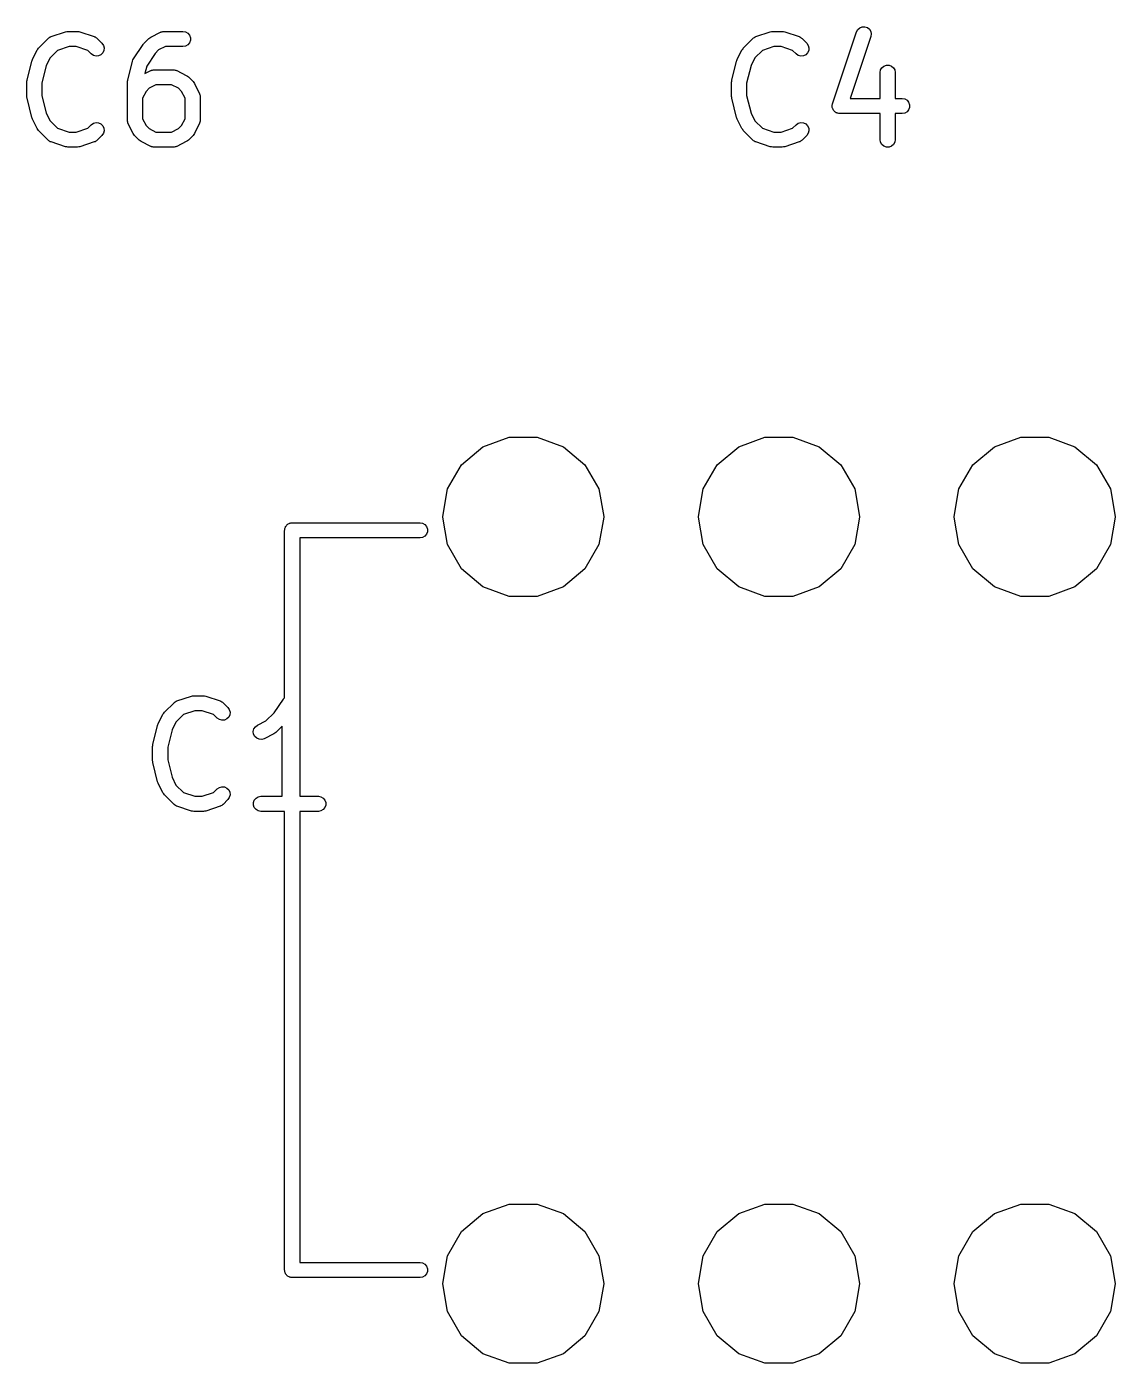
# Model space of a CAD drawing. Extents: x 149.8 to 198.9, y -148.5 to -50.
# Drawn here: x 172.89 to 183.7, y -86.41 to -73.13 of the extents above; entities that cross this region are included whole.
import ezdxf

# ---------------------------------------------------------------- set-up
doc = ezdxf.new("R2010")
doc.units = 0
doc.header["$MEASUREMENT"] = 0
doc.layers.add('BLACK', color=7, linetype='CONTINUOUS')

msp = doc.modelspace()

# ---------------------------------------------------------------- linework, layer by layer
at = {"layer": 'Black'}
for p, q in [((181.131, -73.181), (181.144, -73.1581)), ((181.144, -73.1581), (181.163, -73.1409)), ((181.163, -73.1409), (181.187, -73.1313)), ((181.187, -73.1313), (181.213, -73.1306)), ((181.213, -73.1306), (181.238, -73.1388)), ((181.238, -73.1388), (181.258, -73.155)), ((181.258, -73.155), (181.272, -73.1772)), ((173.006, -73.3422), (173.102, -73.247)), ((173.102, -73.247), (173.105, -73.2445)), ((173.105, -73.2445), (173.108, -73.2413)), ((173.108, -73.2413), (173.116, -73.2371)), ((173.116, -73.2371), (173.123, -73.232)), ((173.123, -73.232), (173.127, -73.2309)), ((173.127, -73.2309), (173.131, -73.2288)), ((173.131, -73.2288), (173.274, -73.1812)), ((173.274, -73.1812), (173.286, -73.1795)), ((173.286, -73.1795), (173.298, -73.1774)), ((173.298, -73.1774), (173.393, -73.1774)), ((173.393, -73.1774), (173.405, -73.1795)), ((173.405, -73.1795), (173.417, -73.1812)), ((173.417, -73.1812), (173.559, -73.2288)), ((173.559, -73.2288), (173.563, -73.2309)), ((173.563, -73.2309), (173.567, -73.232)), ((173.567, -73.232), (173.575, -73.2371)), ((173.575, -73.2371), (173.582, -73.2413)), ((173.582, -73.2413), (173.585, -73.2445)), ((173.585, -73.2445), (173.589, -73.247)), ((173.589, -73.247), (173.636, -73.2946)), ((173.636, -73.2946), (173.651, -73.3159)), ((173.95, -73.4489), (174.045, -73.306)), ((174.045, -73.306), (174.05, -73.3007)), ((174.05, -73.3007), (174.054, -73.2946)), ((174.054, -73.2946), (174.102, -73.247)), ((174.102, -73.247), (174.112, -73.2401)), ((174.112, -73.2401), (174.121, -73.2329)), ((174.121, -73.2329), (174.216, -73.1853)), ((174.216, -73.1853), (174.221, -73.1841)), ((174.221, -73.1841), (174.224, -73.1819)), ((174.224, -73.1819), (174.233, -73.1804)), ((174.233, -73.1804), (174.241, -73.1779)), ((174.241, -73.1779), (174.246, -73.1781)), ((174.246, -73.1781), (174.25, -73.1774)), ((174.25, -73.1774), (174.44, -73.1774)), ((174.44, -73.1774), (174.466, -73.1819)), ((174.466, -73.1819), (174.489, -73.1949)), ((174.489, -73.1949), (174.505, -73.2149)), ((174.505, -73.2899), (174.489, -73.3098)), ((174.505, -73.2149), (174.514, -73.2394)), ((174.514, -73.2654), (174.505, -73.2899)), ((174.514, -73.2394), (174.514, -73.2654)), ((180.006, -73.3422), (180.102, -73.247)), ((180.102, -73.247), (180.105, -73.2445)), ((180.105, -73.2445), (180.108, -73.2413)), ((180.108, -73.2413), (180.116, -73.2371)), ((180.116, -73.2371), (180.123, -73.232)), ((180.123, -73.232), (180.127, -73.2309)), ((180.127, -73.2309), (180.131, -73.2288)), ((180.131, -73.2288), (180.274, -73.1812)), ((180.274, -73.1812), (180.286, -73.1795)), ((180.286, -73.1795), (180.298, -73.1774)), ((180.298, -73.1774), (180.393, -73.1774)), ((180.393, -73.1774), (180.405, -73.1795)), ((180.405, -73.1795), (180.417, -73.1812)), ((180.417, -73.1812), (180.559, -73.2288)), ((180.559, -73.2288), (180.563, -73.2309)), ((180.563, -73.2309), (180.567, -73.232)), ((180.567, -73.232), (180.575, -73.2371)), ((180.575, -73.2371), (180.582, -73.2413)), ((180.582, -73.2413), (180.585, -73.2445)), ((180.585, -73.2445), (180.589, -73.247)), ((180.589, -73.247), (180.636, -73.2946)), ((180.636, -73.2946), (180.651, -73.3159)), ((180.893, -73.8953), (181.131, -73.181)), ((181.274, -73.2285), (181.068, -73.844)), ((181.272, -73.1772), (181.277, -73.2027)), ((181.277, -73.2027), (181.274, -73.2285)), ((172.945, -73.4569), (172.992, -73.3617)), ((172.992, -73.3617), (173, -73.352)), ((173, -73.352), (173.006, -73.3422)), ((173.121, -73.4397), (173.083, -73.5167)), ((173.195, -73.3656), (173.121, -73.4397)), ((173.31, -73.3274), (173.195, -73.3656)), ((173.381, -73.3274), (173.31, -73.3274)), ((173.495, -73.3656), (173.381, -73.3274)), ((173.53, -73.4007), (173.495, -73.3656)), ((173.552, -73.4156), (173.53, -73.4007)), ((173.577, -73.4223), (173.552, -73.4156)), ((173.603, -73.4201), (173.577, -73.4223)), ((173.626, -73.4091), (173.603, -73.4201)), ((173.645, -73.3906), (173.626, -73.4091)), ((173.656, -73.367), (173.645, -73.3906)), ((173.651, -73.3159), (173.658, -73.3411)), ((173.658, -73.3411), (173.656, -73.367)), ((174.165, -73.3954), (174.082, -73.5213)), ((174.199, -73.3616), (174.165, -73.3954)), ((174.268, -73.3274), (174.199, -73.3616)), ((174.44, -73.3274), (174.268, -73.3274)), ((174.466, -73.3229), (174.44, -73.3274)), ((174.489, -73.3098), (174.466, -73.3229)), ((179.945, -73.4569), (179.992, -73.3617)), ((179.992, -73.3617), (180, -73.352)), ((180, -73.352), (180.006, -73.3422)), ((180.121, -73.4397), (180.083, -73.5167)), ((180.195, -73.3656), (180.121, -73.4397)), ((180.31, -73.3274), (180.195, -73.3656)), ((180.381, -73.3274), (180.31, -73.3274)), ((180.495, -73.3656), (180.381, -73.3274)), ((180.53, -73.4007), (180.495, -73.3656)), ((180.552, -73.4156), (180.53, -73.4007)), ((180.577, -73.4223), (180.552, -73.4156)), ((180.603, -73.4201), (180.577, -73.4223)), ((180.626, -73.4091), (180.603, -73.4201)), ((180.645, -73.3906), (180.626, -73.4091)), ((180.656, -73.367), (180.645, -73.3906)), ((180.651, -73.3159), (180.658, -73.3411)), ((180.658, -73.3411), (180.656, -73.367)), ((172.892, -73.6628), (172.939, -73.4723)), ((172.939, -73.4723), (172.942, -73.4648)), ((172.942, -73.4648), (172.945, -73.4569)), ((173.083, -73.5167), (173.039, -73.6902)), ((173.892, -73.6628), (173.939, -73.4723)), ((173.939, -73.4723), (173.944, -73.4607)), ((173.944, -73.4607), (173.95, -73.4489)), ((174.082, -73.5213), (174.063, -73.5954)), ((174.063, -73.5954), (174.121, -73.5663)), ((174.121, -73.5663), (174.125, -73.565)), ((174.125, -73.565), (174.129, -73.5629)), ((174.129, -73.5629), (174.138, -73.5613)), ((174.138, -73.5613), (174.146, -73.5588)), ((174.146, -73.5588), (174.151, -73.5591)), ((174.151, -73.5591), (174.155, -73.5583)), ((174.155, -73.5583), (174.345, -73.5583)), ((174.345, -73.5583), (174.349, -73.5591)), ((174.349, -73.5591), (174.354, -73.5588)), ((174.354, -73.5588), (174.362, -73.5613)), ((174.362, -73.5613), (174.371, -73.5629)), ((174.371, -73.5629), (174.375, -73.565)), ((174.375, -73.565), (174.379, -73.5663)), ((174.379, -73.5663), (174.474, -73.6139)), ((179.892, -73.6628), (179.939, -73.4723)), ((179.939, -73.4723), (179.942, -73.4648)), ((179.942, -73.4648), (179.945, -73.4569)), ((180.083, -73.5167), (180.039, -73.6902)), ((181.365, -73.5857), (181.37, -73.5601)), ((181.37, -73.5601), (181.383, -73.5375)), ((181.383, -73.5375), (181.403, -73.5208)), ((181.403, -73.5208), (181.427, -73.5119)), ((181.427, -73.5119), (181.453, -73.5119)), ((181.453, -73.5119), (181.478, -73.5208)), ((181.478, -73.5208), (181.498, -73.5375)), ((181.498, -73.5375), (181.511, -73.5601)), ((181.511, -73.5601), (181.515, -73.5857)), ((172.889, -73.681), (172.891, -73.6719)), ((172.889, -73.8238), (172.889, -73.681)), ((172.891, -73.6719), (172.892, -73.6628)), ((173.039, -73.6902), (173.039, -73.8146)), ((173.889, -73.681), (173.891, -73.6719)), ((173.889, -74.0619), (173.889, -73.681)), ((173.891, -73.6719), (173.892, -73.6628)), ((174.474, -73.6139), (174.484, -73.621)), ((174.484, -73.621), (174.494, -73.6279)), ((174.494, -73.6279), (174.541, -73.6755)), ((174.541, -73.6755), (174.548, -73.6854)), ((174.548, -73.6854), (174.555, -73.695)), ((174.555, -73.695), (174.603, -73.7903)), ((179.889, -73.681), (179.891, -73.6719)), ((179.889, -73.8238), (179.889, -73.681)), ((179.891, -73.6719), (179.892, -73.6628)), ((180.039, -73.6902), (180.039, -73.8146)), ((181.365, -73.844), (181.365, -73.5857)), ((181.515, -73.5857), (181.515, -73.844)), ((172.891, -73.8328), (172.889, -73.8238)), ((172.892, -73.842), (172.891, -73.8328)), ((173.039, -73.8146), (173.083, -73.9881)), ((174.074, -73.773), (174.039, -73.8415)), ((174.104, -73.7426), (174.074, -73.773)), ((174.172, -73.7083), (174.104, -73.7426)), ((174.328, -73.7083), (174.172, -73.7083)), ((174.396, -73.7426), (174.328, -73.7083)), ((174.426, -73.773), (174.396, -73.7426)), ((174.461, -73.8415), (174.426, -73.773)), ((174.603, -73.7903), (174.604, -73.7944)), ((174.604, -73.7944), (174.606, -73.7982)), ((174.606, -73.7982), (174.608, -73.8068)), ((174.608, -73.8068), (174.61, -73.8152)), ((174.61, -73.8152), (174.61, -73.8195)), ((174.61, -73.8195), (174.611, -73.8238)), ((174.611, -73.8238), (174.611, -74.0619)), ((179.891, -73.8328), (179.889, -73.8238)), ((179.892, -73.842), (179.891, -73.8328)), ((180.039, -73.8146), (180.083, -73.9881)), ((172.939, -74.0325), (172.892, -73.842)), ((174.039, -73.8415), (174.039, -74.0442)), ((174.461, -74.0442), (174.461, -73.8415)), ((179.939, -74.0325), (179.892, -73.842)), ((180.889, -73.9211), (180.89, -73.9136)), ((180.89, -73.9265), (180.889, -73.9211)), ((180.89, -73.906), (180.892, -73.9008)), ((180.89, -73.9136), (180.89, -73.906)), ((180.89, -73.9321), (180.89, -73.9265)), ((180.893, -73.9392), (180.89, -73.9321)), ((180.892, -73.9008), (180.893, -73.8953)), ((180.895, -73.9466), (180.893, -73.9392)), ((180.897, -73.9513), (180.895, -73.9466)), ((180.899, -73.9565), (180.897, -73.9513)), ((180.904, -73.9624), (180.899, -73.9565)), ((180.908, -73.9688), (180.904, -73.9624)), ((180.913, -73.9723), (180.908, -73.9688)), ((181.068, -73.844), (181.365, -73.844)), ((181.515, -73.844), (181.583, -73.844)), ((181.583, -73.844), (181.609, -73.8486)), ((181.609, -73.8486), (181.632, -73.8616)), ((181.632, -73.8616), (181.648, -73.8815)), ((181.648, -73.9565), (181.632, -73.9765)), ((181.648, -73.8815), (181.657, -73.906)), ((181.657, -73.9321), (181.648, -73.9565)), ((181.657, -73.906), (181.657, -73.9321)), ((172.942, -74.04), (172.939, -74.0325)), ((172.945, -74.0478), (172.942, -74.04)), ((172.992, -74.1431), (172.945, -74.0478)), ((173.083, -73.9881), (173.121, -74.0651)), ((173.121, -74.0651), (173.195, -74.1392)), ((173.53, -74.1041), (173.552, -74.0892)), ((173.552, -74.0892), (173.577, -74.0824)), ((173.577, -74.0824), (173.603, -74.0847)), ((173.603, -74.0847), (173.626, -74.0957)), ((173.626, -74.0957), (173.645, -74.1141)), ((173.89, -74.0662), (173.889, -74.0619)), ((173.89, -74.0705), (173.89, -74.0662)), ((173.892, -74.0789), (173.89, -74.0705)), ((173.894, -74.0876), (173.892, -74.0789)), ((173.896, -74.0913), (173.894, -74.0876)), ((173.897, -74.0954), (173.896, -74.0913)), ((173.945, -74.1907), (173.897, -74.0954)), ((174.039, -74.0442), (174.074, -74.1127)), ((174.426, -74.1127), (174.461, -74.0442)), ((174.603, -74.0954), (174.555, -74.1907)), ((174.604, -74.0913), (174.603, -74.0954)), ((174.606, -74.0876), (174.604, -74.0913)), ((174.608, -74.0789), (174.606, -74.0876)), ((174.61, -74.0705), (174.608, -74.0789)), ((174.611, -74.0619), (174.61, -74.0662)), ((174.61, -74.0662), (174.61, -74.0705)), ((179.942, -74.04), (179.939, -74.0325)), ((179.945, -74.0478), (179.942, -74.04)), ((179.992, -74.1431), (179.945, -74.0478)), ((180.083, -73.9881), (180.121, -74.0651)), ((180.121, -74.0651), (180.195, -74.1392)), ((180.53, -74.1041), (180.552, -74.0892)), ((180.552, -74.0892), (180.577, -74.0824)), ((180.577, -74.0824), (180.603, -74.0847)), ((180.603, -74.0847), (180.626, -74.0957)), ((180.626, -74.0957), (180.645, -74.1141)), ((180.916, -73.9765), (180.913, -73.9723)), ((180.923, -73.9803), (180.916, -73.9765)), ((180.929, -73.985), (180.923, -73.9803)), ((180.934, -73.9868), (180.929, -73.985)), ((180.939, -73.9895), (180.934, -73.9868)), ((180.946, -73.9908), (180.939, -73.9895)), ((180.953, -73.9932), (180.946, -73.9908)), ((180.959, -73.9931), (180.953, -73.9932)), ((180.964, -73.994), (180.959, -73.9931)), ((181.365, -73.994), (180.964, -73.994)), ((181.365, -74.2524), (181.365, -73.994)), ((181.583, -73.994), (181.515, -73.994)), ((181.515, -73.994), (181.515, -74.2524)), ((181.609, -73.9895), (181.583, -73.994)), ((181.632, -73.9765), (181.609, -73.9895)), ((173, -74.1527), (172.992, -74.1431)), ((173.006, -74.1626), (173, -74.1527)), ((173.102, -74.2578), (173.006, -74.1626)), ((173.195, -74.1392), (173.31, -74.1774)), ((173.31, -74.1774), (173.381, -74.1774)), ((173.381, -74.1774), (173.495, -74.1392)), ((173.495, -74.1392), (173.53, -74.1041)), ((173.636, -74.2102), (173.589, -74.2578)), ((173.651, -74.1888), (173.636, -74.2102)), ((173.645, -74.1141), (173.656, -74.1377)), ((173.658, -74.1637), (173.651, -74.1888)), ((173.656, -74.1377), (173.658, -74.1637)), ((173.952, -74.2003), (173.945, -74.1907)), ((173.959, -74.2102), (173.952, -74.2003)), ((174.006, -74.2578), (173.959, -74.2102)), ((174.074, -74.1127), (174.104, -74.1431)), ((174.104, -74.1431), (174.172, -74.1774)), ((174.172, -74.1774), (174.328, -74.1774)), ((174.328, -74.1774), (174.396, -74.1431)), ((174.396, -74.1431), (174.426, -74.1127)), ((174.541, -74.2102), (174.494, -74.2578)), ((174.548, -74.2003), (174.541, -74.2102)), ((174.555, -74.1907), (174.548, -74.2003)), ((180, -74.1527), (179.992, -74.1431)), ((180.006, -74.1626), (180, -74.1527)), ((180.102, -74.2578), (180.006, -74.1626)), ((180.195, -74.1392), (180.31, -74.1774)), ((180.31, -74.1774), (180.381, -74.1774)), ((180.381, -74.1774), (180.495, -74.1392)), ((180.495, -74.1392), (180.53, -74.1041)), ((180.636, -74.2102), (180.589, -74.2578)), ((180.651, -74.1888), (180.636, -74.2102)), ((180.645, -74.1141), (180.656, -74.1377)), ((180.658, -74.1637), (180.651, -74.1888)), ((180.656, -74.1377), (180.658, -74.1637)), ((173.105, -74.2603), (173.102, -74.2578)), ((173.108, -74.2635), (173.105, -74.2603)), ((173.116, -74.2677), (173.108, -74.2635)), ((173.123, -74.2727), (173.116, -74.2677)), ((173.127, -74.2739), (173.123, -74.2727)), ((173.131, -74.2759), (173.127, -74.2739)), ((173.274, -74.3235), (173.131, -74.2759)), ((173.286, -74.3253), (173.274, -74.3235)), ((173.298, -74.3274), (173.286, -74.3253)), ((173.393, -74.3274), (173.298, -74.3274)), ((173.405, -74.3253), (173.393, -74.3274)), ((173.417, -74.3235), (173.405, -74.3253)), ((173.559, -74.2759), (173.417, -74.3235)), ((173.563, -74.2739), (173.559, -74.2759)), ((173.567, -74.2727), (173.563, -74.2739)), ((173.575, -74.2677), (173.567, -74.2727)), ((173.582, -74.2635), (173.575, -74.2677)), ((173.585, -74.2603), (173.582, -74.2635)), ((173.589, -74.2578), (173.585, -74.2603)), ((174.016, -74.2647), (174.006, -74.2578)), ((174.026, -74.2718), (174.016, -74.2647)), ((174.121, -74.3195), (174.026, -74.2718)), ((174.125, -74.3207), (174.121, -74.3195)), ((174.129, -74.3229), (174.125, -74.3207)), ((174.138, -74.3244), (174.129, -74.3229)), ((174.146, -74.3269), (174.138, -74.3244)), ((174.151, -74.3266), (174.146, -74.3269)), ((174.155, -74.3274), (174.151, -74.3266)), ((174.345, -74.3274), (174.155, -74.3274)), ((174.349, -74.3266), (174.345, -74.3274)), ((174.354, -74.3269), (174.349, -74.3266)), ((174.362, -74.3244), (174.354, -74.3269)), ((174.371, -74.3229), (174.362, -74.3244)), ((174.375, -74.3207), (174.371, -74.3229)), ((174.379, -74.3195), (174.375, -74.3207)), ((174.474, -74.2718), (174.379, -74.3195)), ((174.484, -74.2647), (174.474, -74.2718)), ((174.494, -74.2578), (174.484, -74.2647)), ((180.105, -74.2603), (180.102, -74.2578)), ((180.108, -74.2635), (180.105, -74.2603)), ((180.116, -74.2677), (180.108, -74.2635)), ((180.123, -74.2727), (180.116, -74.2677)), ((180.127, -74.2739), (180.123, -74.2727)), ((180.131, -74.2759), (180.127, -74.2739)), ((180.274, -74.3235), (180.131, -74.2759)), ((180.286, -74.3253), (180.274, -74.3235)), ((180.298, -74.3274), (180.286, -74.3253)), ((180.393, -74.3274), (180.298, -74.3274)), ((180.405, -74.3253), (180.393, -74.3274)), ((180.417, -74.3235), (180.405, -74.3253)), ((180.559, -74.2759), (180.417, -74.3235)), ((180.563, -74.2739), (180.559, -74.2759)), ((180.567, -74.2727), (180.563, -74.2739)), ((180.575, -74.2677), (180.567, -74.2727)), ((180.582, -74.2635), (180.575, -74.2677)), ((180.585, -74.2603), (180.582, -74.2635)), ((180.589, -74.2578), (180.585, -74.2603)), ((181.37, -74.278), (181.365, -74.2524)), ((181.383, -74.3006), (181.37, -74.278)), ((181.403, -74.3173), (181.383, -74.3006)), ((181.427, -74.3262), (181.403, -74.3173)), ((181.453, -74.3262), (181.427, -74.3262)), ((181.478, -74.3173), (181.453, -74.3262)), ((181.498, -74.3006), (181.478, -74.3173)), ((181.511, -74.278), (181.498, -74.3006)), ((181.515, -74.2524), (181.511, -74.278)), ((177.42, -77.3041), (177.681, -77.2091)), ((177.681, -77.2091), (177.959, -77.2091)), ((177.959, -77.2091), (178.22, -77.3041)), ((179.96, -77.3041), (180.221, -77.2091)), ((180.221, -77.2091), (180.499, -77.2091)), ((180.499, -77.2091), (180.76, -77.3041)), ((182.5, -77.3041), (182.761, -77.2091)), ((182.761, -77.2091), (183.039, -77.2091)), ((183.039, -77.2091), (183.3, -77.3041)), ((177.207, -77.4827), (177.42, -77.3041)), ((178.22, -77.3041), (178.433, -77.4827)), ((179.747, -77.4827), (179.96, -77.3041)), ((180.76, -77.3041), (180.973, -77.4827)), ((182.287, -77.4827), (182.5, -77.3041)), ((183.3, -77.3041), (183.513, -77.4827)), ((177.068, -77.7233), (177.207, -77.4827)), ((178.433, -77.4827), (178.572, -77.7233)), ((179.608, -77.7233), (179.747, -77.4827)), ((180.973, -77.4827), (181.112, -77.7233)), ((182.148, -77.7233), (182.287, -77.4827)), ((183.513, -77.4827), (183.652, -77.7233)), ((177.02, -77.9969), (177.068, -77.7233)), ((178.572, -77.7233), (178.62, -77.9969)), ((179.56, -77.9969), (179.608, -77.7233)), ((181.112, -77.7233), (181.16, -77.9969)), ((182.1, -77.9969), (182.148, -77.7233)), ((183.652, -77.7233), (183.7, -77.9969)), ((175.464, -78.0925), (175.468, -78.0868)), ((175.468, -78.0868), (175.473, -78.0826)), ((175.473, -78.0826), (175.477, -78.0775)), ((175.477, -78.0775), (175.482, -78.0743)), ((175.482, -78.0743), (175.487, -78.07)), ((175.487, -78.07), (175.494, -78.0678)), ((175.494, -78.0678), (175.499, -78.0645)), ((175.499, -78.0645), (175.506, -78.0634)), ((175.506, -78.0634), (175.512, -78.0611)), ((175.512, -78.0611), (175.519, -78.0611)), ((175.519, -78.0611), (175.525, -78.06)), ((175.525, -78.06), (176.795, -78.06)), ((176.795, -78.06), (176.821, -78.0645)), ((176.821, -78.0645), (176.843, -78.0775)), ((176.843, -78.0775), (176.86, -78.0975)), ((177.02, -78.0031), (177.02, -77.9969)), ((177.068, -78.2767), (177.02, -78.0031)), ((178.62, -78.0031), (178.572, -78.2767)), ((178.62, -77.9969), (178.62, -78.0031)), ((179.56, -78.0031), (179.56, -77.9969)), ((179.608, -78.2767), (179.56, -78.0031)), ((181.16, -78.0031), (181.112, -78.2767)), ((181.16, -77.9969), (181.16, -78.0031)), ((182.1, -78.0031), (182.1, -77.9969)), ((182.148, -78.2767), (182.1, -78.0031)), ((183.7, -78.0031), (183.652, -78.2767)), ((183.7, -77.9969), (183.7, -78.0031)), ((175.45, -78.135), (175.451, -78.1285)), ((175.45, -79.7978), (175.45, -78.135)), ((175.451, -78.122), (175.453, -78.1158)), ((175.451, -78.1285), (175.451, -78.122)), ((175.453, -78.1158), (175.455, -78.1093)), ((175.455, -78.1093), (175.458, -78.1037)), ((175.458, -78.1037), (175.46, -78.0975)), ((175.46, -78.0975), (175.464, -78.0925)), ((176.795, -78.21), (175.6, -78.21)), ((175.6, -78.21), (175.6, -80.7774)), ((176.821, -78.2055), (176.795, -78.21)), ((176.843, -78.1925), (176.821, -78.2055)), ((176.86, -78.1725), (176.843, -78.1925)), ((176.86, -78.0975), (176.869, -78.122)), ((176.869, -78.148), (176.86, -78.1725)), ((176.869, -78.122), (176.869, -78.148)), ((177.207, -78.5173), (177.068, -78.2767)), ((178.572, -78.2767), (178.433, -78.5173)), ((179.747, -78.5173), (179.608, -78.2767)), ((181.112, -78.2767), (180.973, -78.5173)), ((182.287, -78.5173), (182.148, -78.2767)), ((183.652, -78.2767), (183.513, -78.5173)), ((177.42, -78.6959), (177.207, -78.5173)), ((178.433, -78.5173), (178.22, -78.6959)), ((179.96, -78.6959), (179.747, -78.5173)), ((180.973, -78.5173), (180.76, -78.6959)), ((182.5, -78.6959), (182.287, -78.5173)), ((183.513, -78.5173), (183.3, -78.6959)), ((177.681, -78.7909), (177.42, -78.6959)), ((178.22, -78.6959), (177.959, -78.7909)), ((180.221, -78.7909), (179.96, -78.6959)), ((180.76, -78.6959), (180.499, -78.7909)), ((182.761, -78.7909), (182.5, -78.6959)), ((183.3, -78.6959), (183.039, -78.7909)), ((177.959, -78.7909), (177.681, -78.7909)), ((180.499, -78.7909), (180.221, -78.7909)), ((183.039, -78.7909), (182.761, -78.7909)), ((174.381, -79.8288), (174.524, -79.7812)), ((174.524, -79.7812), (174.536, -79.7795)), ((174.536, -79.7795), (174.548, -79.7774)), ((174.548, -79.7774), (174.643, -79.7774)), ((174.643, -79.7774), (174.655, -79.7795)), ((174.655, -79.7795), (174.667, -79.7812)), ((174.667, -79.7812), (174.809, -79.8288)), ((175.346, -79.9475), (175.438, -79.8108)), ((175.438, -79.8108), (175.44, -79.8078)), ((175.44, -79.8078), (175.443, -79.8042)), ((175.443, -79.8042), (175.449, -79.7984)), ((175.449, -79.7984), (175.45, -79.7978)), ((174.25, -79.952), (174.256, -79.9422)), ((174.256, -79.9422), (174.352, -79.847)), ((174.352, -79.847), (174.355, -79.8445)), ((174.355, -79.8445), (174.358, -79.8413)), ((174.358, -79.8413), (174.366, -79.8371)), ((174.366, -79.8371), (174.373, -79.832)), ((174.373, -79.832), (174.377, -79.8309)), ((174.377, -79.8309), (174.381, -79.8288)), ((174.56, -79.9274), (174.445, -79.9656)), ((174.631, -79.9274), (174.56, -79.9274)), ((174.745, -79.9656), (174.631, -79.9274)), ((174.809, -79.8288), (174.813, -79.8309)), ((174.813, -79.8309), (174.817, -79.832)), ((174.817, -79.832), (174.825, -79.8371)), ((174.825, -79.8371), (174.832, -79.8413)), ((174.832, -79.8413), (174.835, -79.8445)), ((174.835, -79.8445), (174.839, -79.847)), ((174.839, -79.847), (174.886, -79.8946)), ((174.886, -79.8946), (174.901, -79.9159)), ((174.901, -79.9159), (174.908, -79.9411)), ((174.908, -79.9411), (174.906, -79.967)), ((174.142, -80.2628), (174.189, -80.0723)), ((174.189, -80.0723), (174.192, -80.0648)), ((174.192, -80.0648), (174.195, -80.0569)), ((174.195, -80.0569), (174.242, -79.9617)), ((174.242, -79.9617), (174.25, -79.952)), ((174.371, -80.0397), (174.333, -80.1167)), ((174.445, -79.9656), (174.371, -80.0397)), ((174.78, -80.0007), (174.745, -79.9656)), ((174.802, -80.0156), (174.78, -80.0007)), ((174.827, -80.0223), (174.802, -80.0156)), ((174.853, -80.0201), (174.827, -80.0223)), ((174.876, -80.0091), (174.853, -80.0201)), ((174.895, -79.9906), (174.876, -80.0091)), ((174.906, -79.967), (174.895, -79.9906)), ((175.16, -80.0865), (175.181, -80.071)), ((175.181, -80.071), (175.265, -80.0288)), ((175.265, -80.0288), (175.346, -79.9475)), ((174.333, -80.1167), (174.289, -80.2902)), ((175.139, -80.1336), (175.145, -80.1083)), ((175.142, -80.1595), (175.139, -80.1336)), ((175.154, -80.1828), (175.142, -80.1595)), ((175.145, -80.1083), (175.16, -80.0865)), ((175.173, -80.2007), (175.154, -80.1828)), ((175.197, -80.211), (175.173, -80.2007)), ((175.223, -80.2126), (175.197, -80.211)), ((175.248, -80.2052), (175.223, -80.2126)), ((175.343, -80.1576), (175.248, -80.2052)), ((175.353, -80.1504), (175.343, -80.1576)), ((175.363, -80.1435), (175.353, -80.1504)), ((175.425, -80.0811), (175.363, -80.1435)), ((175.425, -80.7774), (175.425, -80.0811)), ((174.139, -80.281), (174.141, -80.2719)), ((174.139, -80.4238), (174.139, -80.281)), ((174.141, -80.2719), (174.142, -80.2628)), ((174.289, -80.2902), (174.289, -80.4146)), ((174.141, -80.4328), (174.139, -80.4238)), ((174.142, -80.442), (174.141, -80.4328)), ((174.189, -80.6325), (174.142, -80.442)), ((174.289, -80.4146), (174.333, -80.5881)), ((174.333, -80.5881), (174.371, -80.6651)), ((174.192, -80.64), (174.189, -80.6325)), ((174.195, -80.6478), (174.192, -80.64)), ((174.242, -80.7431), (174.195, -80.6478)), ((174.25, -80.7527), (174.242, -80.7431)), ((174.371, -80.6651), (174.445, -80.7392)), ((174.445, -80.7392), (174.56, -80.7774)), ((174.631, -80.7774), (174.745, -80.7392)), ((174.745, -80.7392), (174.78, -80.7041)), ((174.78, -80.7041), (174.802, -80.6892)), ((174.802, -80.6892), (174.827, -80.6824)), ((174.827, -80.6824), (174.853, -80.6847)), ((174.853, -80.6847), (174.876, -80.6957)), ((174.876, -80.6957), (174.895, -80.7141)), ((174.895, -80.7141), (174.906, -80.7377)), ((174.906, -80.7377), (174.908, -80.7637)), ((174.256, -80.7626), (174.25, -80.7527)), ((174.352, -80.8578), (174.256, -80.7626)), ((174.355, -80.8603), (174.352, -80.8578)), ((174.358, -80.8635), (174.355, -80.8603)), ((174.366, -80.8677), (174.358, -80.8635)), ((174.373, -80.8727), (174.366, -80.8677)), ((174.377, -80.8739), (174.373, -80.8727)), ((174.381, -80.8759), (174.377, -80.8739)), ((174.524, -80.9235), (174.381, -80.8759)), ((174.56, -80.7774), (174.631, -80.7774)), ((174.809, -80.8759), (174.667, -80.9235)), ((174.813, -80.8739), (174.809, -80.8759)), ((174.817, -80.8727), (174.813, -80.8739)), ((174.825, -80.8677), (174.817, -80.8727)), ((174.832, -80.8635), (174.825, -80.8677)), ((174.835, -80.8603), (174.832, -80.8635)), ((174.839, -80.8578), (174.835, -80.8603)), ((174.886, -80.8102), (174.839, -80.8578)), ((174.901, -80.7888), (174.886, -80.8102)), ((174.908, -80.7637), (174.901, -80.7888)), ((175.14, -80.8394), (175.149, -80.8149)), ((175.14, -80.8654), (175.14, -80.8394)), ((175.149, -80.8899), (175.14, -80.8654)), ((175.149, -80.8149), (175.166, -80.7949)), ((175.166, -80.7949), (175.189, -80.7819)), ((175.189, -80.7819), (175.214, -80.7774)), ((175.214, -80.7774), (175.425, -80.7774)), ((175.6, -80.7774), (175.786, -80.7774)), ((175.786, -80.7774), (175.811, -80.7819)), ((175.811, -80.7819), (175.834, -80.7949)), ((175.834, -80.7949), (175.851, -80.8149)), ((175.851, -80.8149), (175.86, -80.8394)), ((175.86, -80.8654), (175.851, -80.8899)), ((175.86, -80.8394), (175.86, -80.8654)), ((174.536, -80.9253), (174.524, -80.9235)), ((174.548, -80.9274), (174.536, -80.9253)), ((174.643, -80.9274), (174.548, -80.9274)), ((174.655, -80.9253), (174.643, -80.9274)), ((174.667, -80.9235), (174.655, -80.9253)), ((175.166, -80.9098), (175.149, -80.8899)), ((175.189, -80.9229), (175.166, -80.9098)), ((175.214, -80.9274), (175.189, -80.9229)), ((175.45, -80.9274), (175.214, -80.9274)), ((175.45, -85.485), (175.45, -80.9274)), ((175.786, -80.9274), (175.6, -80.9274)), ((175.6, -80.9274), (175.6, -85.41)), ((175.811, -80.9229), (175.786, -80.9274)), ((175.834, -80.9098), (175.811, -80.9229)), ((175.851, -80.8899), (175.834, -80.9098)), ((177.42, -84.9241), (177.681, -84.8291)), ((177.681, -84.8291), (177.959, -84.8291)), ((177.959, -84.8291), (178.22, -84.9241)), ((179.96, -84.9241), (180.221, -84.8291)), ((180.221, -84.8291), (180.499, -84.8291)), ((180.499, -84.8291), (180.76, -84.9241)), ((182.5, -84.9241), (182.761, -84.8291)), ((182.761, -84.8291), (183.039, -84.8291)), ((183.039, -84.8291), (183.3, -84.9241)), ((177.207, -85.1027), (177.42, -84.9241)), ((178.22, -84.9241), (178.433, -85.1027)), ((179.747, -85.1027), (179.96, -84.9241)), ((180.76, -84.9241), (180.973, -85.1027)), ((182.287, -85.1027), (182.5, -84.9241)), ((183.3, -84.9241), (183.513, -85.1027)), ((177.068, -85.3433), (177.207, -85.1027)), ((178.433, -85.1027), (178.572, -85.3433)), ((179.608, -85.3433), (179.747, -85.1027)), ((180.973, -85.1027), (181.112, -85.3433)), ((182.148, -85.3433), (182.287, -85.1027)), ((183.513, -85.1027), (183.652, -85.3433)), ((177.02, -85.6169), (177.068, -85.3433)), ((178.572, -85.3433), (178.62, -85.6169)), ((179.56, -85.6169), (179.608, -85.3433)), ((181.112, -85.3433), (181.16, -85.6169)), ((182.1, -85.6169), (182.148, -85.3433)), ((183.652, -85.3433), (183.7, -85.6169)), ((175.451, -85.4915), (175.45, -85.485)), ((175.451, -85.498), (175.451, -85.4915)), ((175.453, -85.5042), (175.451, -85.498)), ((175.455, -85.5107), (175.453, -85.5042)), ((175.458, -85.5163), (175.455, -85.5107)), ((175.46, -85.5225), (175.458, -85.5163)), ((175.464, -85.5275), (175.46, -85.5225)), ((175.6, -85.41), (176.795, -85.41)), ((176.795, -85.41), (176.821, -85.4145)), ((176.821, -85.4145), (176.843, -85.4275)), ((176.843, -85.4275), (176.86, -85.4475)), ((176.86, -85.5225), (176.843, -85.5425)), ((176.86, -85.4475), (176.869, -85.472)), ((176.869, -85.498), (176.86, -85.5225)), ((176.869, -85.472), (176.869, -85.498)), ((175.468, -85.5332), (175.464, -85.5275)), ((175.473, -85.5374), (175.468, -85.5332)), ((175.477, -85.5425), (175.473, -85.5374)), ((175.482, -85.5457), (175.477, -85.5425)), ((175.487, -85.55), (175.482, -85.5457)), ((175.494, -85.5522), (175.487, -85.55)), ((175.499, -85.5555), (175.494, -85.5522)), ((175.506, -85.5566), (175.499, -85.5555)), ((175.512, -85.5589), (175.506, -85.5566)), ((175.519, -85.5589), (175.512, -85.5589)), ((175.525, -85.56), (175.519, -85.5589)), ((176.795, -85.56), (175.525, -85.56)), ((176.821, -85.5555), (176.795, -85.56)), ((176.843, -85.5425), (176.821, -85.5555)), ((177.02, -85.6231), (177.02, -85.6169)), ((177.068, -85.8967), (177.02, -85.6231)), ((178.62, -85.6231), (178.572, -85.8967)), ((178.62, -85.6169), (178.62, -85.6231)), ((179.56, -85.6231), (179.56, -85.6169)), ((179.608, -85.8967), (179.56, -85.6231)), ((181.16, -85.6231), (181.112, -85.8967)), ((181.16, -85.6169), (181.16, -85.6231)), ((182.1, -85.6231), (182.1, -85.6169)), ((182.148, -85.8967), (182.1, -85.6231)), ((183.7, -85.6231), (183.652, -85.8967)), ((183.7, -85.6169), (183.7, -85.6231)), ((177.207, -86.1373), (177.068, -85.8967)), ((178.572, -85.8967), (178.433, -86.1373)), ((179.747, -86.1373), (179.608, -85.8967)), ((181.112, -85.8967), (180.973, -86.1373)), ((182.287, -86.1373), (182.148, -85.8967)), ((183.652, -85.8967), (183.513, -86.1373)), ((177.42, -86.3159), (177.207, -86.1373)), ((178.433, -86.1373), (178.22, -86.3159)), ((179.96, -86.3159), (179.747, -86.1373)), ((180.973, -86.1373), (180.76, -86.3159)), ((182.5, -86.3159), (182.287, -86.1373)), ((183.513, -86.1373), (183.3, -86.3159)), ((177.681, -86.4109), (177.42, -86.3159)), ((178.22, -86.3159), (177.959, -86.4109)), ((180.221, -86.4109), (179.96, -86.3159)), ((180.76, -86.3159), (180.499, -86.4109)), ((182.761, -86.4109), (182.5, -86.3159)), ((183.3, -86.3159), (183.039, -86.4109)), ((177.959, -86.4109), (177.681, -86.4109)), ((180.499, -86.4109), (180.221, -86.4109)), ((183.039, -86.4109), (182.761, -86.4109))]:
    msp.add_line(p, q, dxfattribs=at)

doc.saveas('drawing.dxf')
